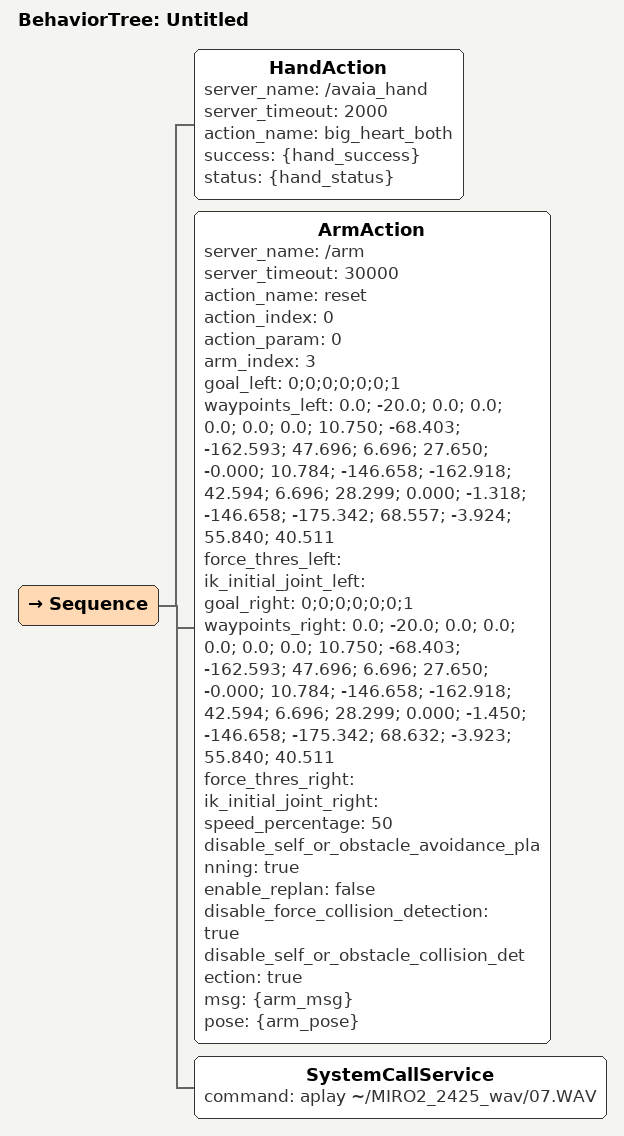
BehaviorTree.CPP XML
<?xml version="1.0" encoding="UTF-8"?>
<root BTCPP_format="4">
  <BehaviorTree ID="Untitled">
    <Sequence>
      <HandAction server_name="/avaia_hand"
                server_timeout="2000"
                action_name="big_heart_both"
                success="{hand_success}"
                status="{hand_status}"/>
      <ArmAction server_name="/arm"
                 server_timeout="30000"
                 action_name="reset"
                 action_index="0"
                 action_param="0"
                 arm_index="3"
                 goal_left="0;0;0;0;0;0;1"
                 waypoints_left="0.0; -20.0; 0.0; 0.0; 0.0; 0.0; 0.0;
                                10.750; -68.403; -162.593; 47.696; 6.696; 27.650; -0.000;
                                10.784; -146.658; -162.918; 42.594; 6.696; 28.299; 0.000;
                                -1.318; -146.658; -175.342; 68.557; -3.924; 55.840; 40.511"
                 force_thres_left=""
                 ik_initial_joint_left=""
                 goal_right="0;0;0;0;0;0;1"
                 waypoints_right="0.0; -20.0; 0.0; 0.0; 0.0; 0.0; 0.0;
                                  10.750; -68.403; -162.593; 47.696; 6.696; 27.650; -0.000;
                                  10.784; -146.658; -162.918; 42.594; 6.696; 28.299; 0.000;
                                  -1.450; -146.658; -175.342; 68.632; -3.923; 55.840; 40.511"
                 force_thres_right=""
                 ik_initial_joint_right=""
                 speed_percentage="50"
                 disable_self_or_obstacle_avoidance_planning="true"
                 enable_replan="false"
                 disable_force_collision_detection="true"
                 disable_self_or_obstacle_collision_detection="true"
                 msg="{arm_msg}"
                 pose="{arm_pose}"/>

      <SystemCallService command="aplay ~/MIRO2_2425_wav/07.WAV"/>
      <!-- heart 09-15: 09(Waiguo), 10(xingyue), 11(Sina), 12(Zhinan), 13(AiKen),
                        14(Shuzhi), 15(Guanzhou) -->
    </Sequence>
  </BehaviorTree>
</root>
